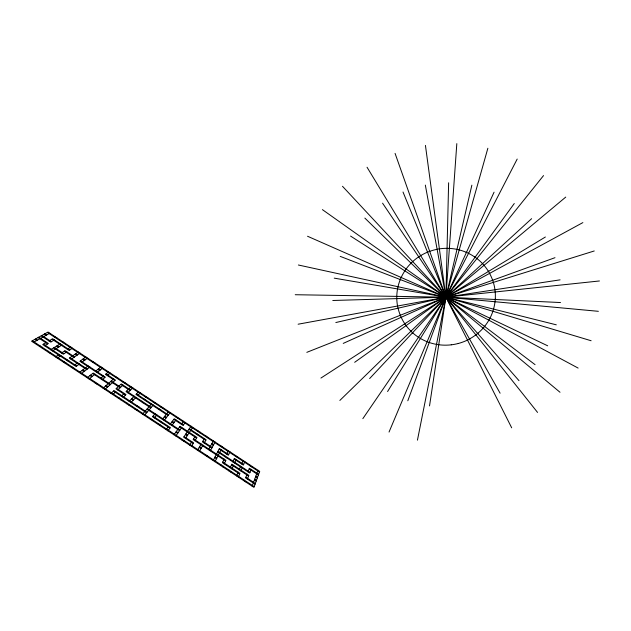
<?xml version="1.0" encoding="UTF-8"?>
<svg xmlns="http://www.w3.org/2000/svg" width="631" height="631" viewBox="0 0 631 631"><rect width="100%" height="100%" fill="white"/><g stroke="black" fill="none" stroke-linecap="round" stroke-linejoin="round"><path stroke-width="0.95" d="M448.625 182.785L445.904 297.177L429.53 405.922M456.82 143.631L445.904 297.177L417.446 440.17M495.272 299.126L495.232 299.733A49.423 48.295 -19.5 0 1 495.051 301.563L495.035 301.736M397.491 289.203L397.601 288.604A49.423 48.295 -19.5 0 1 397.98 286.813L397.995 286.726M471.862 185.175L445.904 297.177L407.807 400.772M487.858 148.253L445.904 297.177L389.035 432.061M493.655 308.756L493.489 309.348A49.423 48.295 -19.5 0 1 492.945 311.099L492.89 311.272A49.179 48.059 -19.5 0 1 490.113 317.882L489.83 318.426A49.423 48.295 -19.5 0 1 488.946 320.043L488.851 320.209M252.155 486.185L257.976 470.245M246.169 482.25L246.453 481.524M247.384 479.118L248.843 475.34L231.822 464.14L230.157 467.792M251.146 469.385L249.742 473.021L217.656 451.914M252.014 467.153L252.274 466.49M244.371 481.067L244.654 480.341M247.084 474.181L245.601 477.943L255.09 484.19M247.991 471.878L249.419 468.249L258.631 474.307M250.302 466.025L250.562 465.362M400.149 279.809L400.377 279.241A49.423 48.295 -19.5 0 1 401.103 277.545L401.142 277.466M238.376 477.131L239.954 473.337L222.751 462.026M240.924 471.018L242.446 467.366M244.852 461.608L243.385 465.126L234.14 459.045M236.578 475.948L238.179 472.169M239.165 469.85L240.703 466.214M241.649 463.982L243.14 460.48M230.575 472.004L230.891 471.294M231.94 468.967L233.58 465.299M234.59 463.059L236.168 459.526M237.138 457.365L237.43 456.718M228.777 470.821L229.1 470.119M232.839 461.908L234.44 458.39L243.661 464.455M235.418 456.229L235.71 455.59M494.065 192.179L445.904 297.177L387.584 391.535M222.775 466.877L223.106 466.175M224.21 463.88L225.937 460.275L193.536 438.963M227.002 458.067L227.318 457.404M230 451.828L228.359 455.235L219.099 449.146M220.968 465.686L221.307 465M224.179 459.116L222.42 462.712L239.662 474.047M225.251 456.915L225.567 456.26M226.624 454.091L228.28 450.7M214.958 461.742L221.165 449.651M222.238 447.553L222.562 446.929M517.191 159.059L445.904 297.177L362.841 418.653M213.16 460.551L219.43 448.515L228.667 454.588M220.519 446.425L220.842 445.802M207.142 456.599L207.512 455.929M210.281 450.857L215.116 442.031M205.335 455.416L205.706 454.746M208.514 449.698L213.396 440.895M199.317 451.457L202.977 445.17M204.207 443.065L206.132 439.76L189.339 428.709M207.315 437.733L207.67 437.125M197.511 450.274L201.21 444.011M204.397 438.616L202.448 441.913L211.811 448.073M205.588 436.597L205.951 435.997M191.485 446.306L193.614 442.867L184.078 436.597M194.924 440.761L196.975 437.441L180.009 426.28L173.982 434.814M198.237 435.414L198.607 434.806M199.846 432.811L200.208 432.219M189.671 445.123L191.824 441.692M195.224 436.289L193.149 439.594L225.614 460.945M196.493 434.262L196.872 433.663M198.118 431.675L198.489 431.083M183.645 441.156L184.063 440.517M185.451 438.403L192.747 427.305M404.652 271.078L404.992 270.565A49.423 48.295 -19.5 0 1 406.056 269.043L406.112 268.964A49.234 48.106 -19.5 0 1 410.852 263.379L411.286 262.938A49.423 48.295 -19.5 0 1 412.635 261.652L412.706 261.581A49.234 48.106 -19.5 0 1 418.463 257.038M181.831 439.965L182.256 439.334M191.027 426.17L183.66 437.228L193.22 443.506M175.797 435.997L181.767 427.439M185.285 422.391L183.132 425.475L173.825 419.347M181.389 424.324L183.558 421.256M514.273 203.513L445.904 297.177L369.64 378.553M167.941 430.839L170.354 427.573L153.017 416.176M171.829 425.57L175.994 419.923M177.39 418.03L177.808 417.47M166.134 429.648L168.564 426.398M170.054 424.403L174.251 418.779L183.542 424.892M175.663 416.894L176.081 416.334M160.085 425.673L160.558 425.065M162.12 423.062L162.585 422.47M164.123 420.498L170.331 412.548M158.271 424.482L158.744 423.874M160.321 421.879L160.795 421.287M162.341 419.331L168.603 411.404M484.813 326.148L484.427 326.629A49.423 48.295 -19.5 0 1 483.236 328.033L483.109 328.183M543.536 175.584L445.904 297.177L339.849 400.433M152.221 420.506L152.71 419.907M154.327 417.943L156.874 414.851M160.432 410.536L160.889 409.984M162.396 408.162L162.837 407.618M150.399 419.307L150.896 418.716M155.1 413.684L152.528 416.76L169.905 428.181M158.689 409.385L159.146 408.833M160.66 407.019L161.11 406.482M144.341 415.332L153.325 405.007M154.887 403.217L155.352 402.681M142.527 414.133L151.582 403.856M153.152 402.073L153.617 401.545M136.462 410.15L136.99 409.574M138.725 407.681L139.246 407.121M143.127 402.886L143.623 402.349M145.272 400.559L145.761 400.022M147.37 398.271L147.851 397.751M134.648 408.951L135.176 408.383M136.927 406.498L137.448 405.938M141.36 401.726L141.865 401.19M143.521 399.407L144.01 398.879M145.635 397.128L146.116 396.607M128.574 404.968L129.118 404.408M130.917 402.546L135.981 397.317M137.676 395.558L140.342 392.805M126.752 403.769L127.304 403.209M129.11 401.363L134.214 396.158M138.615 391.662L135.925 394.407L168.004 415.521M120.679 399.778L121.247 399.226M123.1 397.412L126.011 394.556L116.49 388.294M127.793 392.797L132.833 387.86M118.857 398.579L119.425 398.035M121.294 396.221L124.228 393.381M131.098 386.716L126.026 391.638L150.785 407.926M112.783 394.588L115.844 391.733M117.721 389.99L123.013 385.06M124.788 383.403L125.317 382.914M110.953 393.389L114.037 390.55L147.031 412.24M123.045 382.26L123.581 381.771M531.617 218.673L445.904 297.177L354.661 362.304M104.872 389.39L115.418 380.059L106.063 373.899M117.248 378.442L117.792 377.961M103.05 388.191L113.667 378.908M115.505 377.291L116.057 376.817M96.961 384.184L97.576 383.672M102.198 379.783L105.33 377.149L80.492 360.814M107.246 375.54L110.259 373M477.967 333.215L477.493 333.61A49.423 48.295 -19.5 0 1 476.05 334.761L475.892 334.887M565.739 197.093L445.904 297.177L320.919 378.064M95.131 382.985L95.754 382.473M100.408 378.6L103.555 375.981M108.524 371.856L105.487 374.38L114.866 380.548M89.034 378.979L95.036 374.183M97.048 372.574L102.727 368.039M87.204 377.78L93.246 373.008L110.535 384.374M95.273 371.407L100.984 366.895M81.107 373.765L89.965 367.037M94.587 363.527L95.186 363.077M79.277 372.566L88.19 365.87M92.844 362.375L93.443 361.926M73.172 368.551L73.843 368.07M79.514 363.969L76.051 366.477L42.727 344.565L46.584 342.31M81.644 362.439L87.63 358.108M71.342 367.352L72.013 366.871M74.237 365.286L77.723 362.793M85.887 356.957L79.861 361.263L104.746 377.638M65.23 363.33L65.916 362.864M68.187 361.303L68.858 360.845M71.082 359.315L80.082 353.131M63.4 362.131L64.086 361.658M66.365 360.112L67.044 359.646M78.331 351.98L69.284 358.132L86.652 369.553M418.479 257.014L419 256.667A49.423 48.295 -19.5 0 1 420.585 255.665L420.68 255.61M57.279 358.108L61.002 355.679M66.87 351.846L63.281 354.188L53.682 347.87M72.518 348.154L69.063 350.41L51.979 339.162M55.441 356.901L59.188 354.488M61.483 353.005L65.088 350.678L74.576 356.917M67.296 349.251L70.775 347.003M49.321 352.879L50.046 352.429M52.428 350.946L62.083 344.952M64.291 343.579L64.946 343.169M47.491 351.672L48.216 351.222M50.614 349.755L60.316 343.792M62.54 342.428L63.203 342.018M545.381 237.004L445.904 297.177L343.232 343.398M41.362 347.649L42.103 347.208M44.549 345.764L48.382 343.501L38.783 337.183M54.432 339.92L50.74 342.105L41.204 335.834M56.703 338.587L57.374 338.184M39.524 346.435L40.266 346.001M48.95 340.929L52.665 338.76L69.718 349.984M54.952 337.427L55.623 337.033M33.388 342.404L49.794 333.192M469.866 338.815L469.322 339.115A49.423 48.295 -19.5 0 1 467.681 339.967L467.492 340.054A49.155 48.035 -19.5 0 1 460.827 342.736L460.236 342.925A49.423 48.295 -19.5 0 1 458.461 343.438L458.256 343.493M582.87 222.601L445.904 297.177L306.816 352.343M554.988 257.685L445.904 297.177L335.826 322.528M429.695 251.312L429.585 251.351A49.423 48.295 -19.5 0 0 427.834 252.029L427.258 252.266A49.234 48.106 -19.5 0 0 420.632 255.658M594.244 250.972L445.904 297.177L298.116 324.208M560.091 279.849L445.904 297.177L332.774 300.49M451.212 344.834L450.597 344.897A49.423 48.295 -19.5 0 1 448.759 345.054L448.546 345.07A49.218 48.098 -19.5 0 1 438.963 344.763L438.356 344.684A49.423 48.295 -19.5 0 1 429.451 342.57L428.875 342.373A49.423 48.295 -19.5 0 1 427.163 341.734L427.124 341.718A49.257 48.13 -19.5 0 1 420.601 338.563L420.072 338.255A49.423 48.295 -19.5 0 1 418.527 337.301A49.257 48.13 -19.5 0 1 412.777 332.916M599.45 280.969L445.904 297.177L295.237 294.724M560.517 302.541L445.904 297.177L334.241 278.145M429.624 251.375A49.234 48.106 -19.5 0 1 436.739 249.387L437.425 249.206A49.423 48.295 -19.5 0 1 439.271 248.89L439.389 248.874A49.218 48.098 -19.5 0 1 446.748 248.322L447.371 248.33A49.423 48.295 -19.5 0 1 449.248 248.385L449.375 248.393M598.362 311.312L445.904 297.177L298.384 265.004M456.67 249.308L457.278 249.434A49.423 48.295 -19.5 0 1 459.1 249.86L459.226 249.9M556.305 324.823L445.904 297.177L340.227 256.375M591.121 340.74L445.904 297.177L307.526 236.246M466.159 252.242L466.727 252.487A49.423 48.295 -19.5 0 1 468.415 253.268L468.541 253.331M547.684 345.804L445.904 297.177L350.552 236.073M578.13 368.078L445.904 297.177L322.394 209.626M47.349 332.427L259.444 472.043M45.014 333.728L46.781 334.887M75.594 353.849L77.353 355.008M83.221 358.865L84.98 360.025M98.452 368.89L100.211 370.05M130.601 390.053L121.262 383.9L115.93 388.806L125.466 395.085M136.43 393.886L168.445 414.953M211.913 443.569L213.649 444.705M44.304 334.115L46.079 335.282M74.947 354.283L76.714 355.442M82.598 359.315L84.357 360.475M97.86 369.364L99.627 370.515M120.718 384.405L130.081 390.565M188.945 429.301L205.777 440.375M211.574 444.192L213.31 445.336M249.158 468.92L258.387 474.993M41.93 335.44L51.434 341.694M57.374 345.599L59.156 346.774M111.23 381.029L120.671 387.245M126.563 391.117L151.266 407.374M164.77 416.255L166.529 417.414M172.389 421.271L174.148 422.431M202.819 441.29L212.158 447.434M217.995 451.275L250.01 472.335M255.815 476.16L257.558 477.304M56.687 346.025L58.47 347.192M64.417 351.104L73.922 357.359M110.662 381.526L120.119 387.75M164.32 416.831L166.079 417.99M171.955 421.855L173.722 423.015M179.59 426.872L196.596 438.064M255.563 476.855L257.306 478.006M54.376 347.436L63.96 353.746M69.946 357.682L87.283 369.08M131.958 398.461L133.74 399.636M147.394 408.612L179.953 430.034M185.861 433.915L187.636 435.082M254.703 479.197L256.462 480.357M38.049 337.593L47.672 343.919M92.639 373.489L109.96 384.886M131.429 398.997L133.212 400.172M146.897 409.172L179.535 430.642M185.459 434.53L187.233 435.698M231.506 464.818L248.575 476.042M254.451 479.907L256.21 481.067M35.581 338.965L37.395 340.156M43.452 344.14L76.706 366.004M82.74 369.971L84.546 371.154M90.572 375.122L92.378 376.305M106.221 385.407L108.027 386.598M176.325 431.501L178.116 432.677M199.57 446.787L201.352 447.955M215.029 456.954L216.812 458.122M245.885 477.233L255.35 483.464M34.831 339.375L36.653 340.574M82.093 370.452L83.907 371.643M89.949 375.611L91.763 376.802M105.637 385.927L107.444 387.118M113.47 391.078L146.534 412.816M175.891 432.117L177.682 433.292M199.183 447.434L200.974 448.609M214.682 457.617L216.472 458.792M32.315 340.772L254.214 486.627M474.82 256.998L475.324 257.353A49.423 48.295 -19.5 0 1 476.815 258.458L476.926 258.544A49.202 48.082 -19.6 0 1 482.297 263.387L482.723 263.837A49.423 48.295 -19.5 0 1 483.945 265.209L484.048 265.328A49.202 48.082 -19.6 0 1 488.252 271.109M535.064 364.655L445.904 297.177L364.844 218.081M560.012 392.269L445.904 297.177L342.491 186.287M412.745 332.908L412.295 332.498A49.423 48.295 -19.5 0 1 410.978 331.251L410.939 331.22M518.982 380.651L445.904 297.177L382.567 203.174M537.549 412.422L445.904 297.177L367.045 167.247M406.214 325.809L405.851 325.32A49.423 48.295 -19.5 0 1 404.818 323.837L404.786 323.79M488.291 271.141L488.607 271.661A49.423 48.295 -19.5 0 1 489.522 273.247L489.601 273.389M500.115 393.208L445.904 297.177L403.012 192.013M511.686 427.818L445.904 297.177L395.077 153.396M401.253 317.551L401 317.007A49.423 48.295 -19.5 0 1 400.283 315.342L400.283 315.342M492.551 279.919L492.748 280.495A49.423 48.295 -19.5 0 1 493.316 282.238L493.363 282.396A49.194 48.066 -19.5 0 1 494.901 289.384L494.988 289.984A49.423 48.295 -19.5 0 1 495.185 291.806L495.201 291.972A49.194 48.066 -19.5 0 1 495.264 299.078M398.066 308.456L397.932 307.865A49.423 48.295 -19.5 0 1 397.569 306.09L397.554 306.019A49.242 48.122 -19.5 0 1 396.796 298.881L396.781 298.274A49.423 48.295 -19.5 0 1 396.789 296.452L396.789 296.373A49.242 48.122 -19.5 0 1 397.498 289.227M425.341 185.104L445.904 297.177L425.436 145.39M397.995 286.789A49.242 48.122 -19.5 0 1 400.149 279.864M401.135 277.553A49.242 48.122 -19.5 0 1 404.652 271.172M410.994 331.251A49.257 48.13 -19.5 0 1 406.269 325.841M404.857 323.853A49.257 48.13 -19.5 0 1 401.324 317.606M400.346 315.366A49.257 48.13 -19.5 0 1 398.161 308.543M488.883 320.154A49.179 48.059 -19.5 0 1 484.837 326.093M483.172 328.081A49.179 48.059 -19.5 0 1 478.03 333.121M476.003 334.745A49.179 48.059 -19.5 0 1 469.977 338.689M458.319 343.469A49.155 48.035 -19.5 0 1 451.268 344.81M495.027 301.626A49.194 48.066 -19.5 0 1 493.647 308.654M489.538 273.318A49.202 48.082 -19.6 0 1 492.488 279.856M449.335 248.393A49.218 48.098 -19.5 0 1 456.631 249.316M459.155 249.892A49.218 48.098 -19.5 0 1 466.08 252.242M468.423 253.315A49.218 48.098 -19.5 0 1 474.709 256.991M259.68 471.373L253.954 487.369L31.55 341.197L48.043 332.04L259.68 471.373"/></g></svg>
